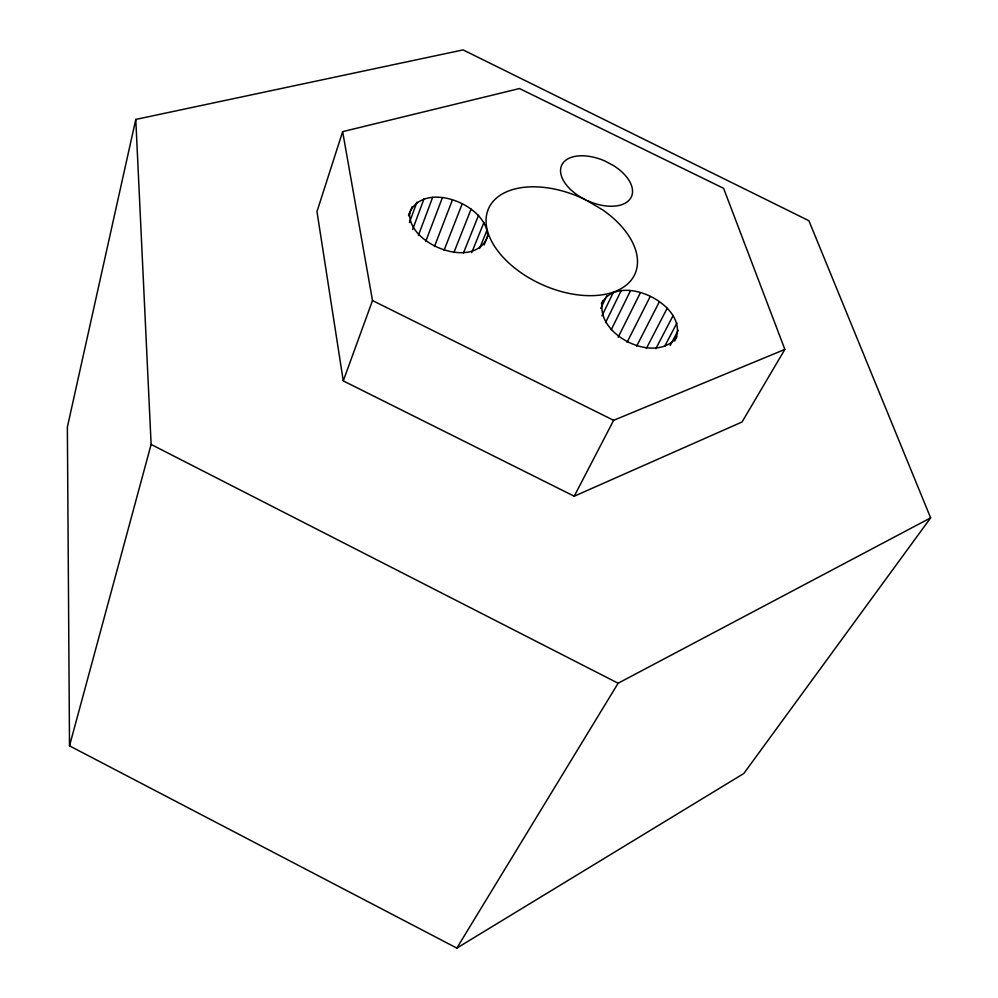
<?xml version="1.0" encoding="UTF-8"?>
<svg xmlns="http://www.w3.org/2000/svg" width="998" height="998" viewBox="0 0 998 998"><rect width="100%" height="100%" fill="white"/><g stroke="black" fill="none" stroke-linecap="round" stroke-linejoin="round"><path stroke-width="1.5" d="M674.698 340.979C692.35 306.573 619.134 269.996 601.37 303.704M135.778 119.423L67.365 427.082L69.511 745.843L456.834 948.1L743.809 773.5L930.635 517.862L808.904 220.72L463.097 49.9L135.778 119.423L151.122 444.447L69.511 745.843M602.73 300.897C594.084 334.742 655.911 365.33 676.894 336.85M342.638 131.649L316.977 211.576L343.262 380.887L574.224 496.218L742.05 421.979L784.865 349.4L723.6 188.335L519.459 88.548L342.638 131.649L372.504 300.56L343.262 380.887M487.635 236.301C475.385 270.895 407.546 244.822 409.617 212.799C424.013 179.752 487.535 204.615 487.635 236.301L484.092 244.947M408.544 215.718L409.617 212.799M408.856 215.556L412.062 206.798M409.454 222.467L416.977 202.045M412.611 229.552L424 198.864M418.411 235.353L432.633 197.429M425.722 241.491L442.314 197.829M434.479 246.494L452.381 200.024M444.073 250.236L462.186 203.866M453.928 252.482L471.106 209.093M463.484 252.918L478.541 215.368M471.73 252.594L483.993 222.304M479.539 248.49L487.186 229.752M600.771 308.357L606.871 295.732M601.969 315.867L613.521 292.052M605.549 322.604L621.28 290.43M611.263 329.689L630.549 290.605M618.161 337.249L640.404 292.688M627.043 342.364L650.209 296.506M636.624 346.206L659.304 301.833M646.38 348.464L667.126 308.32M574.224 496.218L613.633 420.32L784.865 349.4M655.823 348.714L673.126 315.543M664.618 346.418L676.918 323.04M670.219 345.433L678.203 330.313M456.834 948.1L618.124 683.231L930.635 517.862M585.601 199.812L602.879 210.004A80.177 47.63 24.1 0 1 601.894 294.859A80.177 47.63 24.1 0 1 486.587 226.908A80.177 47.63 24.1 0 1 585.601 199.812A38.248 21.682 24.2 0 1 561.886 164.832A38.248 21.682 24.2 0 1 605.062 161.077L613.708 165.693A38.248 21.682 24.2 0 1 630.125 198.939A38.248 21.682 24.2 0 1 588.022 200.947M372.504 300.56L613.633 420.32M151.122 444.447L618.124 683.231"/></g></svg>
